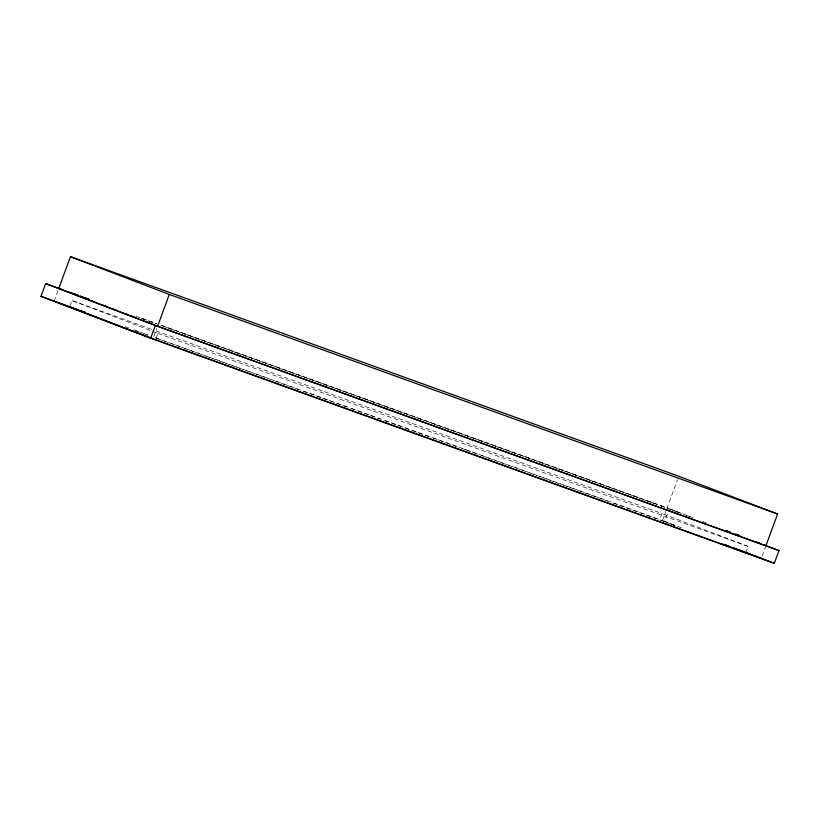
<?xml version="1.0" encoding="UTF-8"?>
<svg xmlns="http://www.w3.org/2000/svg" width="820" height="820" viewBox="0 0 820 820"><rect width="100%" height="100%" fill="white"/><g stroke="black" fill="none" stroke-linecap="round" stroke-linejoin="round"><path stroke-width="0.61" stroke-dasharray="4.1 3.07" d="M54.099 301.165L58.343 289.614M69.997 305.839L71.945 300.54L151.423 329.23M153.781 336.61L156.753 328.523M156.025 338.701L157.973 333.402L71.945 300.54M670.442 523.98L659.69 519.88L662.027 513.525L156.241 330.972M662.396 520.72L665.799 511.475M681.358 513.463L667.07 508.01L677.463 479.772M681.358 527.803L664.682 521.428L668.074 512.182M745.718 552.741L748.055 546.386L662.027 513.525M762.077 556.155L765.48 546.919M135.976 316.212L156.446 323.592M161.263 325.335L668.146 508.287M141.891 318.457L156.343 323.674M161.161 325.407L667.07 508.01M141.716 318.529L156.169 323.746M163.395 326.35L182.665 333.309M183.864 333.74L540.329 462.398M541.538 462.839L588.504 479.782M589.703 480.223L655.938 504.126M660.756 505.868L678.704 512.643M157.973 333.402L748.055 546.386M125.286 326.739L128.894 328.051M133.711 329.784L148.153 335.001M155.277 337.686L664.682 521.428M135.833 330.798L139.451 332.11M144.269 333.842L147.877 335.144M157.512 338.629L204.477 355.572M205.687 356.013L252.652 372.967M253.851 373.397L269.513 379.045M274.331 380.787L298.418 389.479M303.226 391.222L315.269 395.568M316.479 395.998L321.296 397.741M322.496 398.171L346.583 406.863M351.401 408.606L363.444 412.952M364.644 413.382L369.461 415.125M370.671 415.555L380.306 419.04M385.123 420.773L411.619 430.336M412.819 430.777L417.636 432.509M418.835 432.95L432.089 437.726M433.288 438.157L457.375 446.859M462.193 448.591L465.811 449.893M467.01 450.334L480.253 455.11M481.463 455.551L513.976 467.287M515.185 467.718L528.428 472.494M529.638 472.935L562.151 484.671M563.35 485.102L576.603 489.888M577.803 490.319L607.907 501.184M612.724 502.926L624.768 507.272M625.978 507.703L659.69 519.88M669.356 508.718L695.575 518.732M702.719 521.469L706.297 522.832M686.125 515.288L689.692 516.651M663.585 521.171L675.495 525.722M671.641 524.441L675.229 525.815"/><path stroke-width="1.23" d="M764.701 545.136L779 550.599L774.326 563.309L150.644 338.209L41 296.327L45.674 283.617L61.326 289.265M58.773 288.455L70.458 256.691L678.755 476.246L777.596 513.996L765.9 545.761L157.604 326.206L58.773 288.455L61.182 289.327M150.644 338.209L155.318 325.499L45.674 283.617M157.604 326.206L169.289 294.441L70.458 256.691M169.289 294.441L777.596 513.996M69.751 292.309L72.16 293.181M74.569 294.042L78.187 295.354M80.596 296.215L83.004 297.086M85.403 297.957L89.021 299.259M69.618 292.371L72.027 293.242M74.436 294.113L78.043 295.415M80.452 296.286L82.861 297.147M85.27 298.019L88.888 299.331M77.89 295.497L74.282 294.185L77.859 295.559M80.298 296.358L82.707 297.229M85.116 298.101L88.724 299.402M155.318 325.499L779 550.599M41 296.327L78.187 309.857M81.805 311.159L85.413 312.471M85.26 312.543L69.597 306.895L155.636 339.757L745.718 552.741L723.025 544.07M736.093 534.209L739.671 535.583M755.169 541.497L759.935 543.322M726.612 530.755L730.179 532.118M736.134 534.394L739.701 535.757M755.189 541.672L759.945 543.486M726.499 530.899L730.087 532.272M734.864 534.097L739.64 535.921M80.247 296.471L82.646 297.383M85.034 298.295L88.611 299.669M91.01 300.581L93.398 301.493M101.762 304.681L106.538 306.516M112.514 308.791L117.291 310.616M125.655 313.814L128.043 314.726M130.431 315.638L134.019 317.012M147.159 322.034L150.747 323.398M738.574 549.656L774.326 563.309M725.505 544.828L729.072 546.192M733.838 548.006L761.226 558.471M54.099 301.165L152.93 338.916"/></g></svg>
